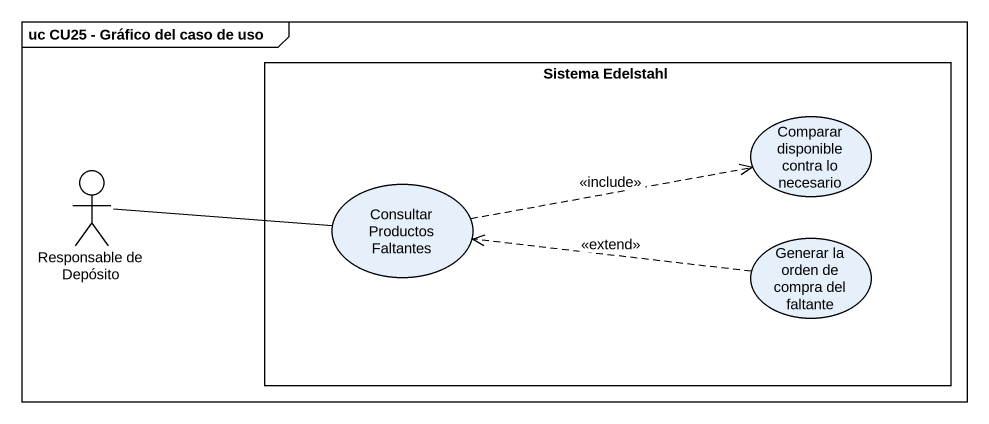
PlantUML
@startuml
mainframe uc CU25 - Gráfico del caso de uso
rectangle "Sistema Edelstahl" as Sistema_Edelstahl {
  usecase "Comparar disponible contra lo necesario" as Comparar_disponible_contra
  usecase "Consultar Productos Faltantes" as Consultar_Productos
  usecase "Generar la orden de compra del faltante" as Generar_la_orden_de_compra
}
actor "Responsable de Depósito" as Responsable_de_Depósito
Responsable_de_Depósito -right- Consultar_Productos
Consultar_Productos .right.> Comparar_disponible_contra : <<include>>
Generar_la_orden_de_compra .left.> Consultar_Productos : <<extend>>
@enduml
